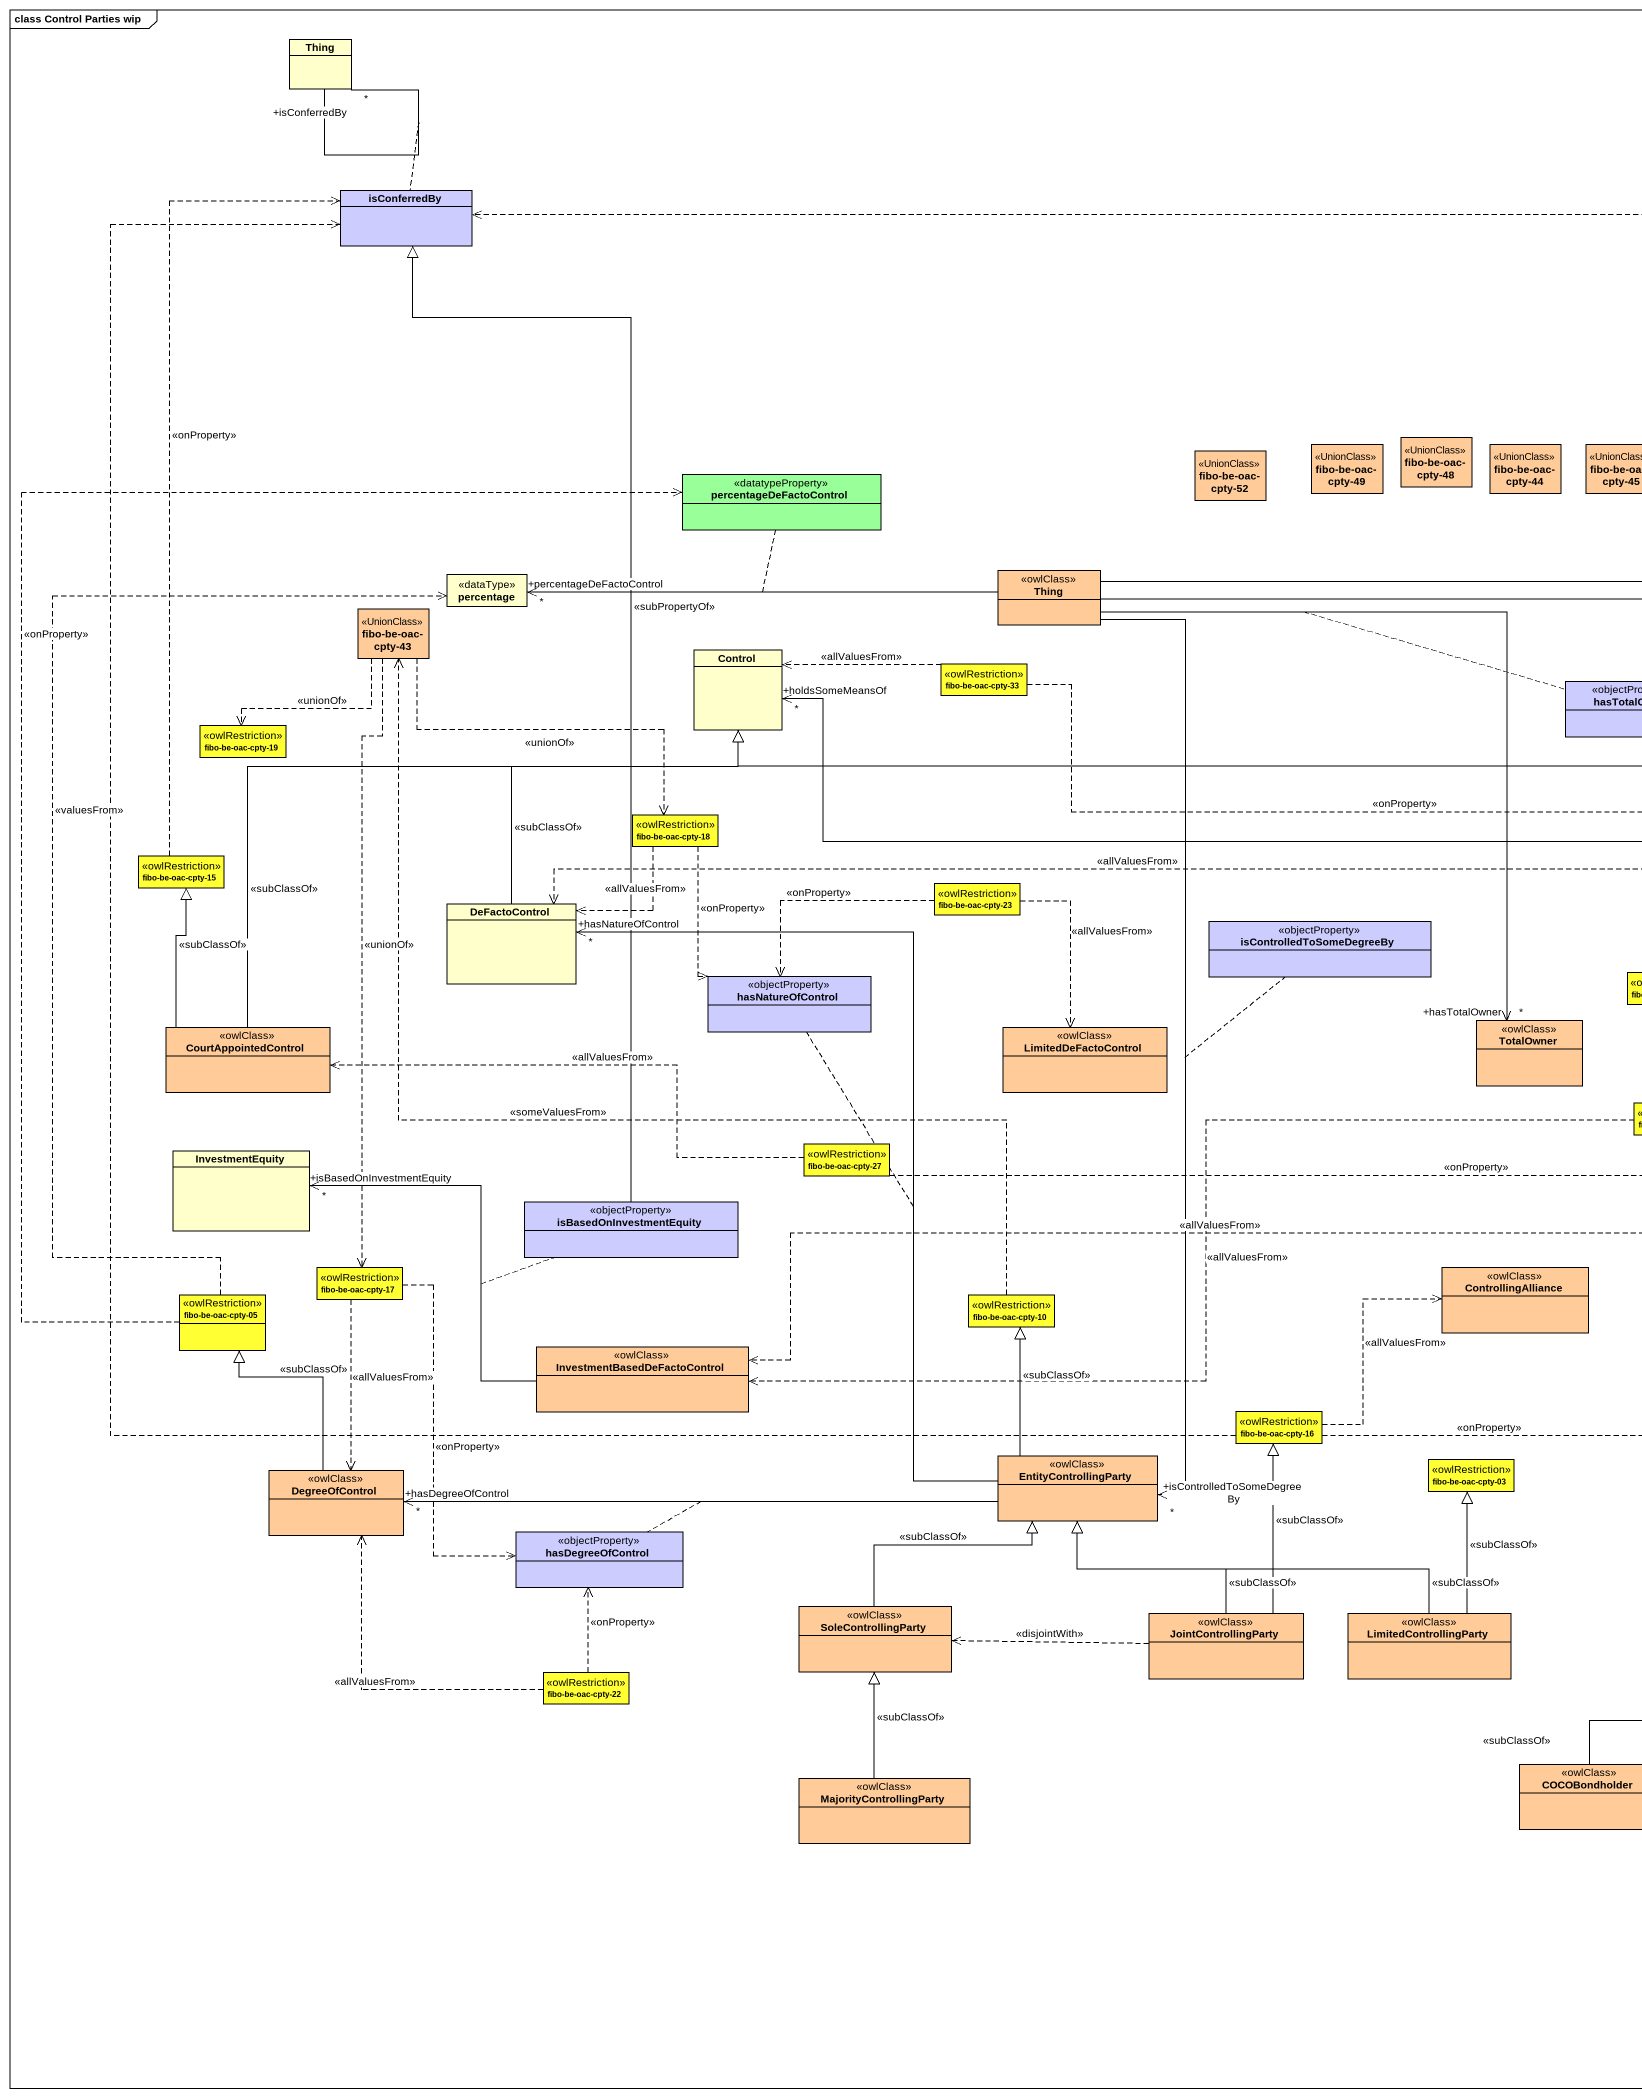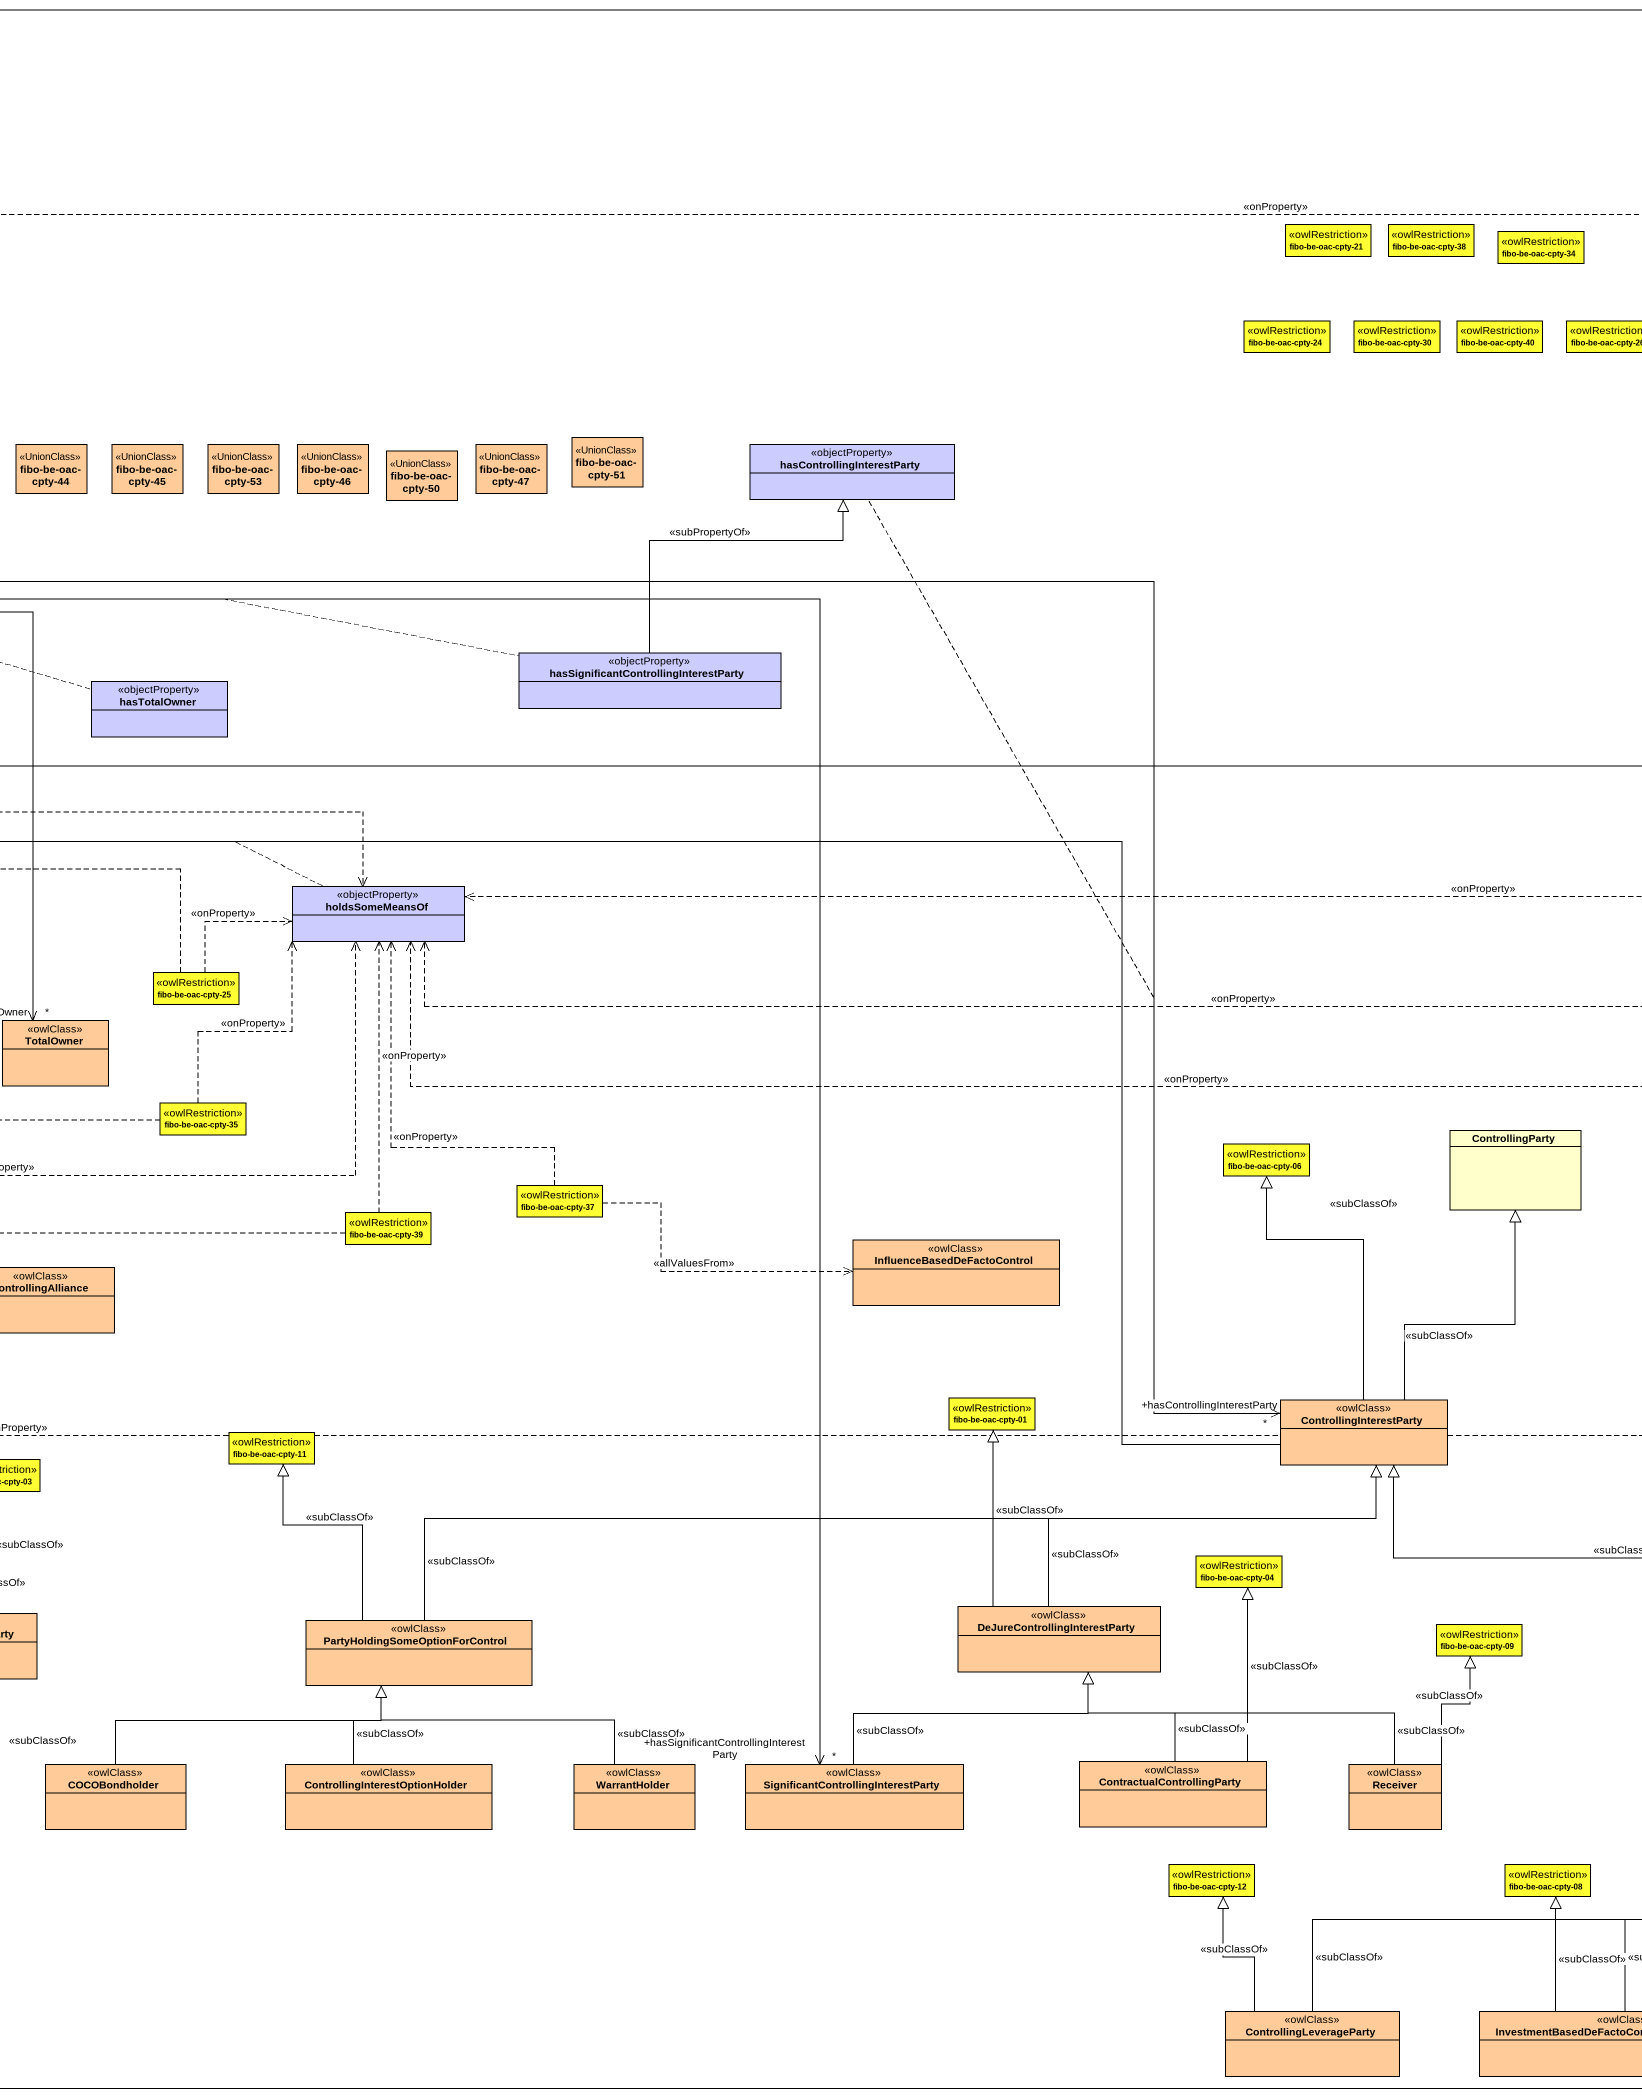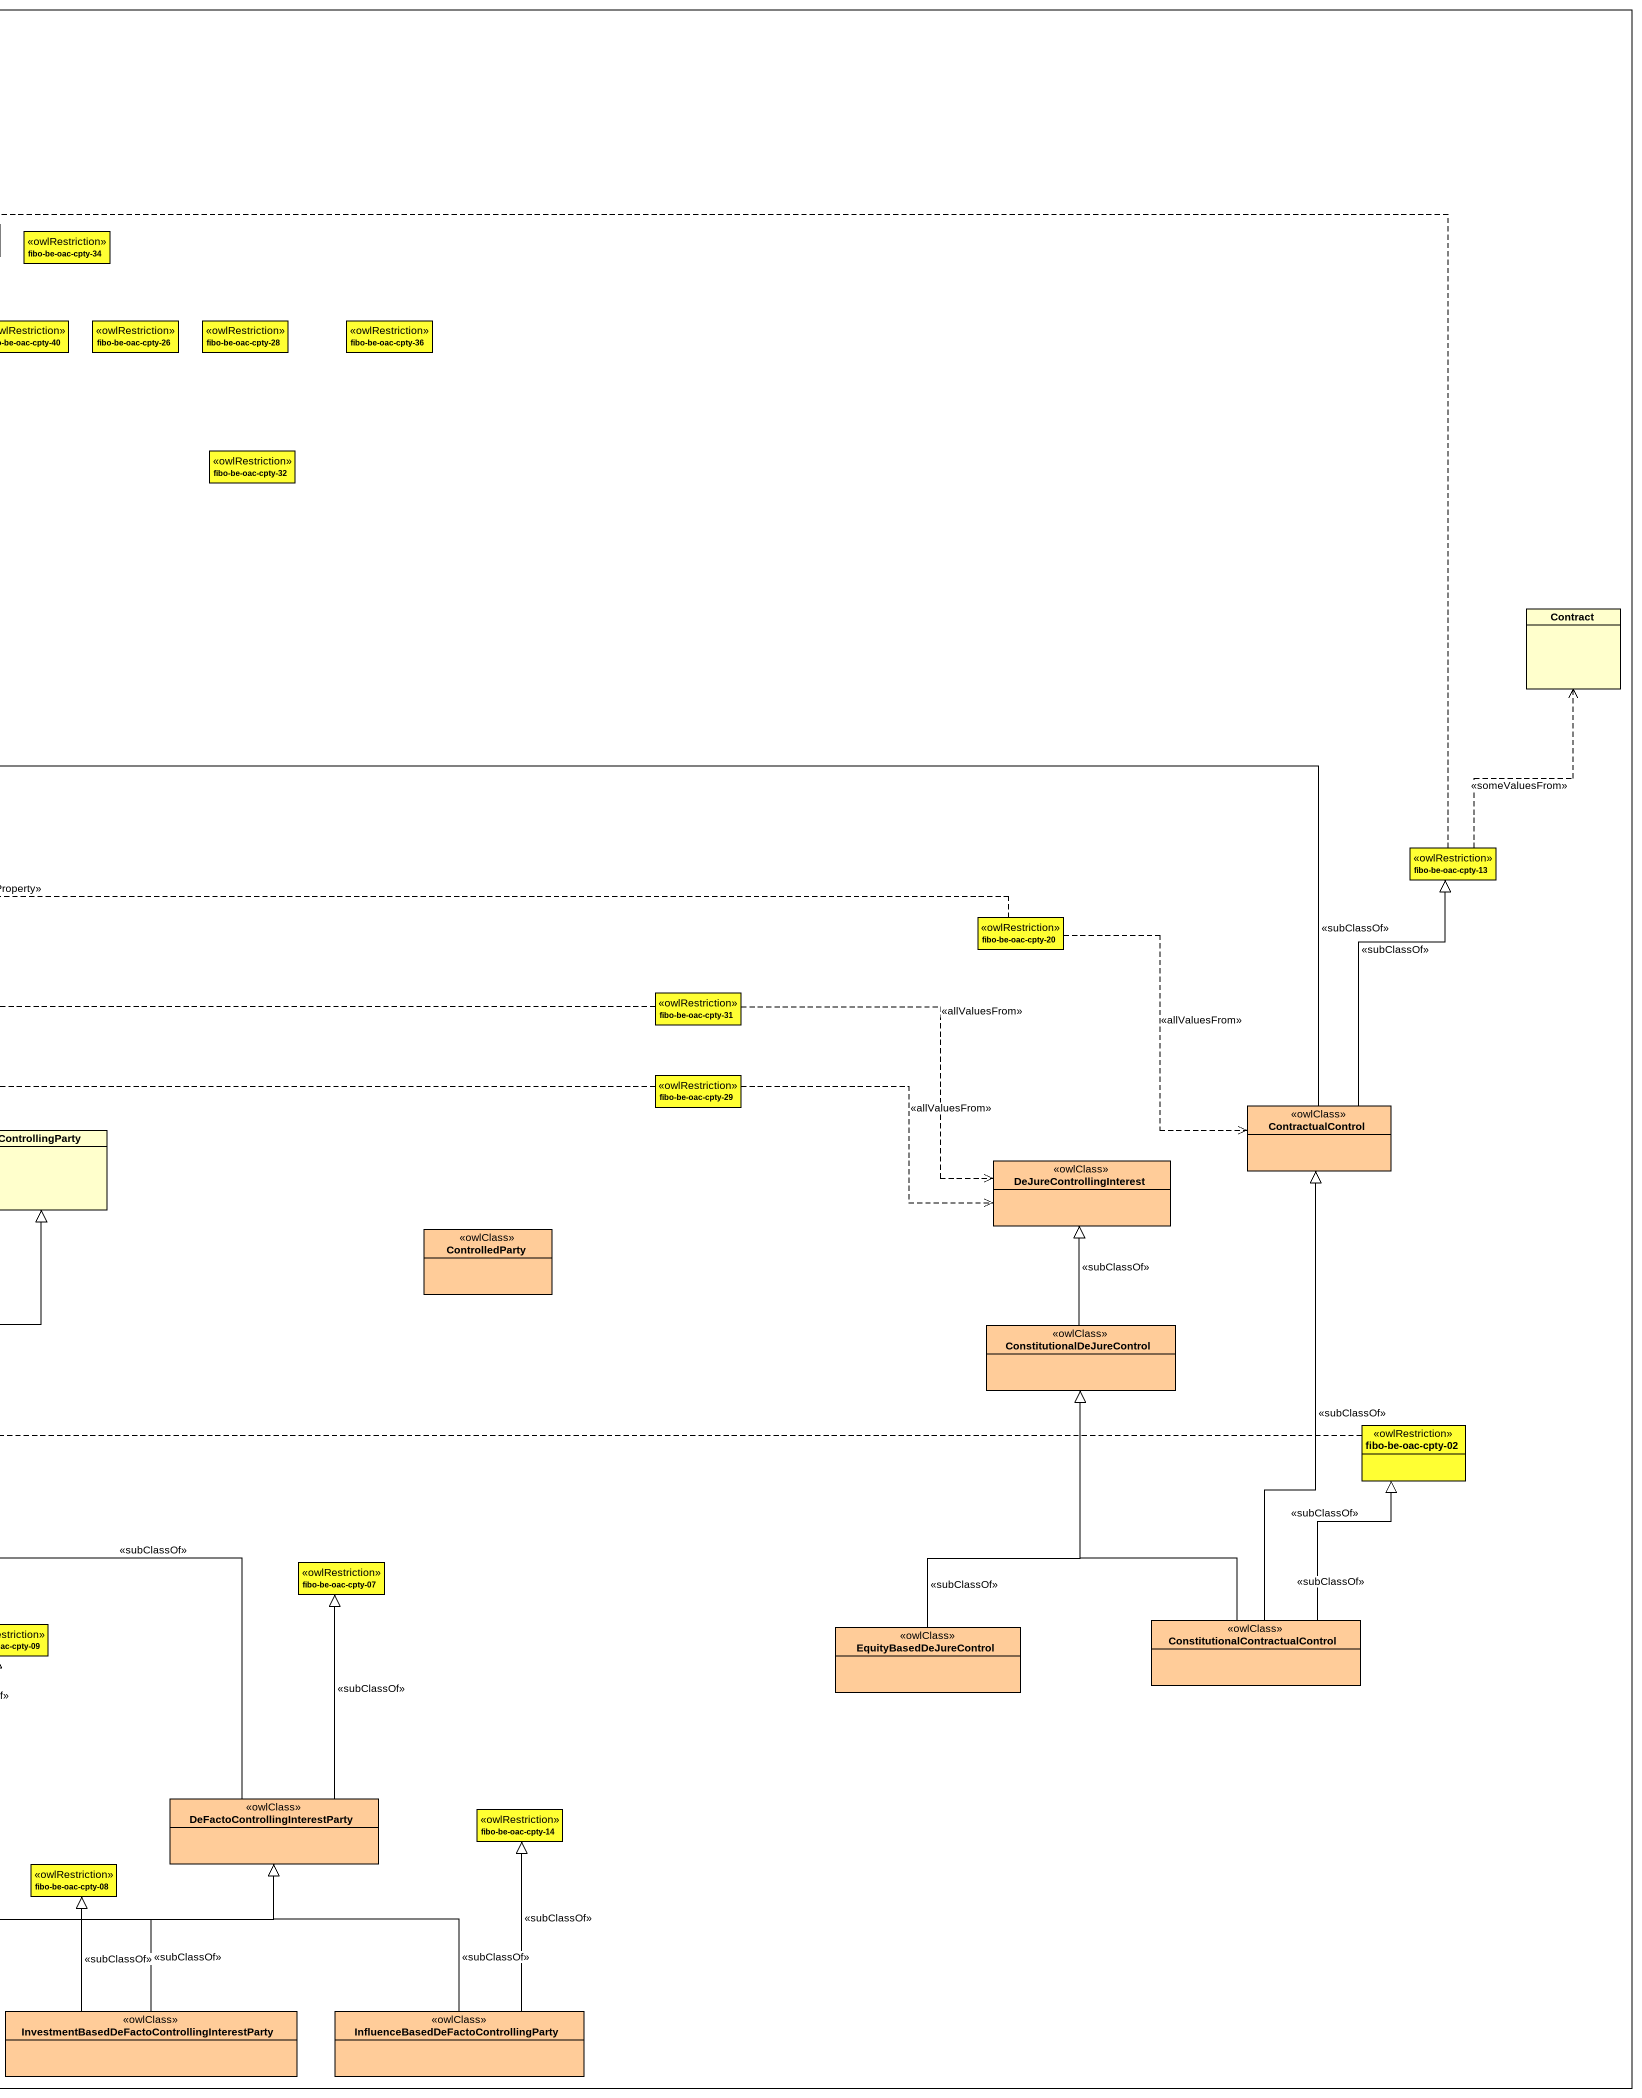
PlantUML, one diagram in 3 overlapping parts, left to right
@startuml
mainframe class Control Parties wip
hide circle
hide empty members
class Thing #FFFFCC
class isConferredBy #CCCCFF
class "fibo-be-oac-cpty-21" as fibo_be_oac_cpty_21 <<owlRestriction>> #FFFF33
class "fibo-be-oac-cpty-38" as fibo_be_oac_cpty_38 <<owlRestriction>> #FFFF33
class "fibo-be-oac-cpty-34" as fibo_be_oac_cpty_34 <<owlRestriction>> #FFFF33
class "fibo-be-oac-cpty-24" as fibo_be_oac_cpty_24 <<owlRestriction>> #FFFF33
class "fibo-be-oac-cpty-30" as fibo_be_oac_cpty_30 <<owlRestriction>> #FFFF33
class "fibo-be-oac-cpty-40" as fibo_be_oac_cpty_40 <<owlRestriction>> #FFFF33
class "fibo-be-oac-cpty-26" as fibo_be_oac_cpty_26 <<owlRestriction>> #FFFF33
class "fibo-be-oac-cpty-28" as fibo_be_oac_cpty_28 <<owlRestriction>> #FFFF33
class "fibo-be-oac-cpty-36" as fibo_be_oac_cpty_36 <<owlRestriction>> #FFFF33
class percentageDeFactoControl <<datatypeProperty>> #99FF99
class "fibo-be-oac-cpty-52" as fibo_be_oac_cpty_52 <<UnionClass>> #FFCC99
class "fibo-be-oac-cpty-49" as fibo_be_oac_cpty_49 <<UnionClass>> #FFCC99
class "fibo-be-oac-cpty-48" as fibo_be_oac_cpty_48 <<UnionClass>> #FFCC99
class "fibo-be-oac-cpty-44" as fibo_be_oac_cpty_44 <<UnionClass>> #FFCC99
class "fibo-be-oac-cpty-45" as fibo_be_oac_cpty_45 <<UnionClass>> #FFCC99
class "fibo-be-oac-cpty-53" as fibo_be_oac_cpty_53 <<UnionClass>> #FFCC99
class "fibo-be-oac-cpty-46" as fibo_be_oac_cpty_46 <<UnionClass>> #FFCC99
class "fibo-be-oac-cpty-50" as fibo_be_oac_cpty_50 <<UnionClass>> #FFCC99
class "fibo-be-oac-cpty-47" as fibo_be_oac_cpty_47 <<UnionClass>> #FFCC99
class "fibo-be-oac-cpty-51" as fibo_be_oac_cpty_51 <<UnionClass>> #FFCC99
class hasControllingInterestParty <<objectProperty>> #CCCCFF
class "fibo-be-oac-cpty-32" as fibo_be_oac_cpty_32 <<owlRestriction>> #FFFF33
class "fibo-be-oac-cpty-43" as fibo_be_oac_cpty_43 <<UnionClass>> #FFCC99
class percentage <<dataType>>
class "Thing" as Thing_2 <<owlClass>> #FFCC99
class Contract #FFFFCC
class "Control" as Control_ #FFFFCC
class "hasSignificantControllingInterestParty" as hasSignificantControllingInt <<objectProperty>> #CCCCFF
class "fibo-be-oac-cpty-33" as fibo_be_oac_cpty_33 <<owlRestriction>> #FFFF33
class hasTotalOwner <<objectProperty>> #CCCCFF
class "fibo-be-oac-cpty-19" as fibo_be_oac_cpty_19 <<owlRestriction>> #FFFF33
class "fibo-be-oac-cpty-18" as fibo_be_oac_cpty_18 <<owlRestriction>> #FFFF33
class "fibo-be-oac-cpty-15" as fibo_be_oac_cpty_15 <<owlRestriction>> #FFFF33
class "fibo-be-oac-cpty-13" as fibo_be_oac_cpty_13 <<owlRestriction>> #FFFF33
class DeFactoControl #FFFFCC
class "fibo-be-oac-cpty-23" as fibo_be_oac_cpty_23 <<owlRestriction>> #FFFF33
class holdsSomeMeansOf <<objectProperty>> #CCCCFF
class "fibo-be-oac-cpty-20" as fibo_be_oac_cpty_20 <<owlRestriction>> #FFFF33
class isControlledToSomeDegreeBy <<objectProperty>> #CCCCFF
class hasNatureOfControl <<objectProperty>> #CCCCFF
class "fibo-be-oac-cpty-25" as fibo_be_oac_cpty_25 <<owlRestriction>> #FFFF33
class "fibo-be-oac-cpty-31" as fibo_be_oac_cpty_31 <<owlRestriction>> #FFFF33
class CourtAppointedControl <<owlClass>> #FFCC99
class LimitedDeFactoControl <<owlClass>> #FFCC99
class TotalOwner <<owlClass>> #FFCC99
class "fibo-be-oac-cpty-29" as fibo_be_oac_cpty_29 <<owlRestriction>> #FFFF33
class "fibo-be-oac-cpty-35" as fibo_be_oac_cpty_35 <<owlRestriction>> #FFFF33
class ControllingParty #FFFFCC
class ContractualControl <<owlClass>> #FFCC99
class InvestmentEquity #FFFFCC
class "fibo-be-oac-cpty-27" as fibo_be_oac_cpty_27 <<owlRestriction>> #FFFF33
class "fibo-be-oac-cpty-37" as fibo_be_oac_cpty_37 <<owlRestriction>> #FFFF33
class "fibo-be-oac-cpty-06" as fibo_be_oac_cpty_06 <<owlRestriction>> #FFFF33
class DeJureControllingInterest <<owlClass>> #FFCC99
class isBasedOnInvestmentEquity <<objectProperty>> #CCCCFF
class "fibo-be-oac-cpty-39" as fibo_be_oac_cpty_39 <<owlRestriction>> #FFFF33
class ControlledParty <<owlClass>> #FFCC99
class "fibo-be-oac-cpty-17" as fibo_be_oac_cpty_17 <<owlRestriction>> #FFFF33
class ControllingAlliance <<owlClass>> #FFCC99
class InfluenceBasedDeFactoControl <<owlClass>> #FFCC99
class "fibo-be-oac-cpty-05" as fibo_be_oac_cpty_05 <<owlRestriction>> #FFFF33
class "fibo-be-oac-cpty-10" as fibo_be_oac_cpty_10 <<owlRestriction>> #FFFF33
class "InvestmentBasedDeFactoControl" as InvestmentBasedDeFactoContro <<owlClass>> #FFCC99
class ConstitutionalDeJureControl <<owlClass>> #FFCC99
class "fibo-be-oac-cpty-01" as fibo_be_oac_cpty_01 <<owlRestriction>> #FFFF33
class ControllingInterestParty <<owlClass>> #FFCC99
class "fibo-be-oac-cpty-16" as fibo_be_oac_cpty_16 <<owlRestriction>> #FFFF33
class "fibo-be-oac-cpty-11" as fibo_be_oac_cpty_11 <<owlRestriction>> #FFFF33
class "fibo-be-oac-cpty-02" as fibo_be_oac_cpty_02 <<owlRestriction>> #FFFF33
class DegreeOfControl <<owlClass>> #FFCC99
class EntityControllingParty <<owlClass>> #FFCC99
class "fibo-be-oac-cpty-03" as fibo_be_oac_cpty_03 <<owlRestriction>> #FFFF33
class hasDegreeOfControl <<objectProperty>> #CCCCFF
class "fibo-be-oac-cpty-04" as fibo_be_oac_cpty_04 <<owlRestriction>> #FFFF33
class "fibo-be-oac-cpty-07" as fibo_be_oac_cpty_07 <<owlRestriction>> #FFFF33
class SoleControllingParty <<owlClass>> #FFCC99
class JointControllingParty <<owlClass>> #FFCC99
class LimitedControllingParty <<owlClass>> #FFCC99
class "PartyHoldingSomeOptionForControl" as PartyHoldingSomeOptionForCon <<owlClass>> #FFCC99
class "DeJureControllingInterestParty" as DeJureControllingInterestPar <<owlClass>> #FFCC99
class "fibo-be-oac-cpty-09" as fibo_be_oac_cpty_09 <<owlRestriction>> #FFFF33
class "ConstitutionalContractualControl" as ConstitutionalContractualCon <<owlClass>> #FFCC99
class EquityBasedDeJureControl <<owlClass>> #FFCC99
class "fibo-be-oac-cpty-22" as fibo_be_oac_cpty_22 <<owlRestriction>> #FFFF33
class MajorityControllingParty <<owlClass>> #FFCC99
class COCOBondholder <<owlClass>> #FFCC99
class "ControllingInterestOptionHolder" as ControllingInterestOptionHol <<owlClass>> #FFCC99
class WarrantHolder <<owlClass>> #FFCC99
class "SignificantControllingInterestParty" as SignificantControllingIntere <<owlClass>> #FFCC99
class ContractualControllingParty <<owlClass>> #FFCC99
class Receiver <<owlClass>> #FFCC99
class "DeFactoControllingInterestParty" as DeFactoControllingInterestPa <<owlClass>> #FFCC99
class "fibo-be-oac-cpty-14" as fibo_be_oac_cpty_14 <<owlRestriction>> #FFFF33
class "fibo-be-oac-cpty-12" as fibo_be_oac_cpty_12 <<owlRestriction>> #FFFF33
class "fibo-be-oac-cpty-08" as fibo_be_oac_cpty_08 <<owlRestriction>> #FFFF33
class ControllingLeverageParty <<owlClass>> #FFCC99
class "InvestmentBasedDeFactoControllingInterestParty" as InvestmentBasedDeFactoContro_2 <<owlClass>> #FFCC99
class "InfluenceBasedDeFactoControllingParty" as InfluenceBasedDeFactoControl_2 <<owlClass>> #FFCC99
Thing -- "+isConferredBy\n*" Thing
(Thing, Thing) .. isConferredBy
fibo_be_oac_cpty_43 ..> fibo_be_oac_cpty_19 : <<unionOf>>
fibo_be_oac_cpty_43 ..> fibo_be_oac_cpty_18 : <<unionOf>>
fibo_be_oac_cpty_43 ..> fibo_be_oac_cpty_17 : <<unionOf>>
Thing_2 -left-> "+percentageDeFactoControl\n*" percentage
(Thing_2, percentage) .. percentageDeFactoControl
Thing_2 --> "+hasTotalOwner\n*" TotalOwner
(Thing_2, TotalOwner) .. hasTotalOwner
Thing_2 -right-> "+hasControllingInterestParty\n*" ControllingInterestParty
(Thing_2, ControllingInterestParty) .. hasControllingInterestParty
Thing_2 --> "+isControlledToSomeDegreeBy\n*" EntityControllingParty
(Thing_2, EntityControllingParty) .. isControlledToSomeDegreeBy
Thing_2 --> "+hasSignificantControllingInterestParty\n*" SignificantControllingIntere
(Thing_2, SignificantControllingIntere) .. hasSignificantControllingInt
hasSignificantControllingInt -up-|> hasControllingInterestParty : <<subPropertyOf>>
fibo_be_oac_cpty_33 .left.> Control_ : <<allValuesFrom>>
fibo_be_oac_cpty_33 .right.> holdsSomeMeansOf : <<onProperty>>
fibo_be_oac_cpty_18 ..> DeFactoControl : <<allValuesFrom>>
fibo_be_oac_cpty_18 ..> hasNatureOfControl : <<onProperty>>
fibo_be_oac_cpty_15 .up.> isConferredBy : <<onProperty>>
fibo_be_oac_cpty_13 .left.> isConferredBy : <<onProperty>>
fibo_be_oac_cpty_13 .up.> Contract : <<someValuesFrom>>
DeFactoControl -up-|> Control_ : <<subClassOf>>
fibo_be_oac_cpty_23 .left.> hasNatureOfControl : <<onProperty>>
fibo_be_oac_cpty_23 ..> LimitedDeFactoControl : <<allValuesFrom>>
fibo_be_oac_cpty_20 .left.> holdsSomeMeansOf : <<onProperty>>
fibo_be_oac_cpty_20 ..> ContractualControl : <<allValuesFrom>>
fibo_be_oac_cpty_25 .left.> DeFactoControl : <<allValuesFrom>>
fibo_be_oac_cpty_25 .right.> holdsSomeMeansOf : <<onProperty>>
fibo_be_oac_cpty_31 .left.> holdsSomeMeansOf : <<onProperty>>
fibo_be_oac_cpty_31 .right.> DeJureControllingInterest : <<allValuesFrom>>
CourtAppointedControl -up-|> Control_ : <<subClassOf>>
CourtAppointedControl -up-|> fibo_be_oac_cpty_15 : <<subClassOf>>
fibo_be_oac_cpty_29 .left.> holdsSomeMeansOf : <<onProperty>>
fibo_be_oac_cpty_29 .right.> DeJureControllingInterest : <<allValuesFrom>>
fibo_be_oac_cpty_35 .up.> holdsSomeMeansOf : <<onProperty>>
fibo_be_oac_cpty_35 .left.> InvestmentBasedDeFactoContro : <<allValuesFrom>>
ContractualControl -left-|> Control_ : <<subClassOf>>
ContractualControl -up-|> fibo_be_oac_cpty_13 : <<subClassOf>>
fibo_be_oac_cpty_27 .right.> holdsSomeMeansOf : <<onProperty>>
fibo_be_oac_cpty_27 .left.> CourtAppointedControl : <<allValuesFrom>>
fibo_be_oac_cpty_37 .up.> holdsSomeMeansOf : <<onProperty>>
fibo_be_oac_cpty_37 .right.> InfluenceBasedDeFactoControl : <<allValuesFrom>>
isBasedOnInvestmentEquity -up-|> isConferredBy : <<subPropertyOf>>
fibo_be_oac_cpty_39 .up.> holdsSomeMeansOf : <<onProperty>>
fibo_be_oac_cpty_39 .left.> InvestmentBasedDeFactoContro : <<allValuesFrom>>
fibo_be_oac_cpty_17 ..> DegreeOfControl : <<allValuesFrom>>
fibo_be_oac_cpty_17 ..> hasDegreeOfControl : <<onProperty>>
fibo_be_oac_cpty_05 .up.> percentageDeFactoControl : <<onProperty>>
fibo_be_oac_cpty_05 .up.> percentage : <<valuesFrom>>
fibo_be_oac_cpty_10 .up.> fibo_be_oac_cpty_43 : <<someValuesFrom>>
InvestmentBasedDeFactoContro -left-> "+isBasedOnInvestmentEquity\n*" InvestmentEquity
(InvestmentBasedDeFactoContro, InvestmentEquity) .. isBasedOnInvestmentEquity
ConstitutionalDeJureControl -up-|> DeJureControllingInterest : <<subClassOf>>
ControllingInterestParty -left-> "+holdsSomeMeansOf\n*" Control_
(ControllingInterestParty, Control_) .. holdsSomeMeansOf
ControllingInterestParty -up-|> ControllingParty : <<subClassOf>>
ControllingInterestParty -up-|> fibo_be_oac_cpty_06 : <<subClassOf>>
fibo_be_oac_cpty_16 .right.> ControllingAlliance : <<allValuesFrom>>
fibo_be_oac_cpty_02 .left.> isConferredBy : <<onProperty>>
DegreeOfControl -up-|> fibo_be_oac_cpty_05 : <<subClassOf>>
EntityControllingParty -up-> "+hasNatureOfControl\n*" DeFactoControl
(EntityControllingParty, DeFactoControl) .. hasNatureOfControl
EntityControllingParty -up-|> fibo_be_oac_cpty_10 : <<subClassOf>>
EntityControllingParty -left-> "+hasDegreeOfControl\n*" DegreeOfControl
(EntityControllingParty, DegreeOfControl) .. hasDegreeOfControl
SoleControllingParty -up-|> EntityControllingParty : <<subClassOf>>
JointControllingParty -up-|> fibo_be_oac_cpty_16 : <<subClassOf>>
JointControllingParty -up-|> EntityControllingParty : <<subClassOf>>
JointControllingParty .left.> SoleControllingParty : <<disjointWith>>
LimitedControllingParty -left-|> EntityControllingParty : <<subClassOf>>
LimitedControllingParty -up-|> fibo_be_oac_cpty_03 : <<subClassOf>>
PartyHoldingSomeOptionForCon -right-|> ControllingInterestParty : <<subClassOf>>
PartyHoldingSomeOptionForCon -up-|> fibo_be_oac_cpty_11 : <<subClassOf>>
DeJureControllingInterestPar -up-|> fibo_be_oac_cpty_01 : <<subClassOf>>
DeJureControllingInterestPar -up-|> ControllingInterestParty : <<subClassOf>>
ConstitutionalContractualCon -up-|> ContractualControl : <<subClassOf>>
ConstitutionalContractualCon -up-|> ConstitutionalDeJureControl : <<subClassOf>>
ConstitutionalContractualCon -up-|> fibo_be_oac_cpty_02 : <<subClassOf>>
EquityBasedDeJureControl -up-|> ConstitutionalDeJureControl : <<subClassOf>>
fibo_be_oac_cpty_22 .up.> DegreeOfControl : <<allValuesFrom>>
fibo_be_oac_cpty_22 .up.> hasDegreeOfControl : <<onProperty>>
MajorityControllingParty -up-|> SoleControllingParty : <<subClassOf>>
COCOBondholder -right-|> PartyHoldingSomeOptionForCon : <<subClassOf>>
ControllingInterestOptionHol -up-|> PartyHoldingSomeOptionForCon : <<subClassOf>>
WarrantHolder -up-|> PartyHoldingSomeOptionForCon : <<subClassOf>>
SignificantControllingIntere -up-|> DeJureControllingInterestPar : <<subClassOf>>
ContractualControllingParty -up-|> fibo_be_oac_cpty_04 : <<subClassOf>>
ContractualControllingParty -up-|> DeJureControllingInterestPar : <<subClassOf>>
Receiver -left-|> DeJureControllingInterestPar : <<subClassOf>>
Receiver -up-|> fibo_be_oac_cpty_09 : <<subClassOf>>
DeFactoControllingInterestPa -up-|> ControllingInterestParty : <<subClassOf>>
DeFactoControllingInterestPa -up-|> fibo_be_oac_cpty_07 : <<subClassOf>>
ControllingLeverageParty -right-|> DeFactoControllingInterestPa : <<subClassOf>>
ControllingLeverageParty -up-|> fibo_be_oac_cpty_12 : <<subClassOf>>
InvestmentBasedDeFactoContro_2 -up-|> DeFactoControllingInterestPa : <<subClassOf>>
InvestmentBasedDeFactoContro_2 -up-|> fibo_be_oac_cpty_08 : <<subClassOf>>
InfluenceBasedDeFactoControl_2 -up-|> DeFactoControllingInterestPa : <<subClassOf>>
InfluenceBasedDeFactoControl_2 -up-|> fibo_be_oac_cpty_14 : <<subClassOf>>
@enduml
